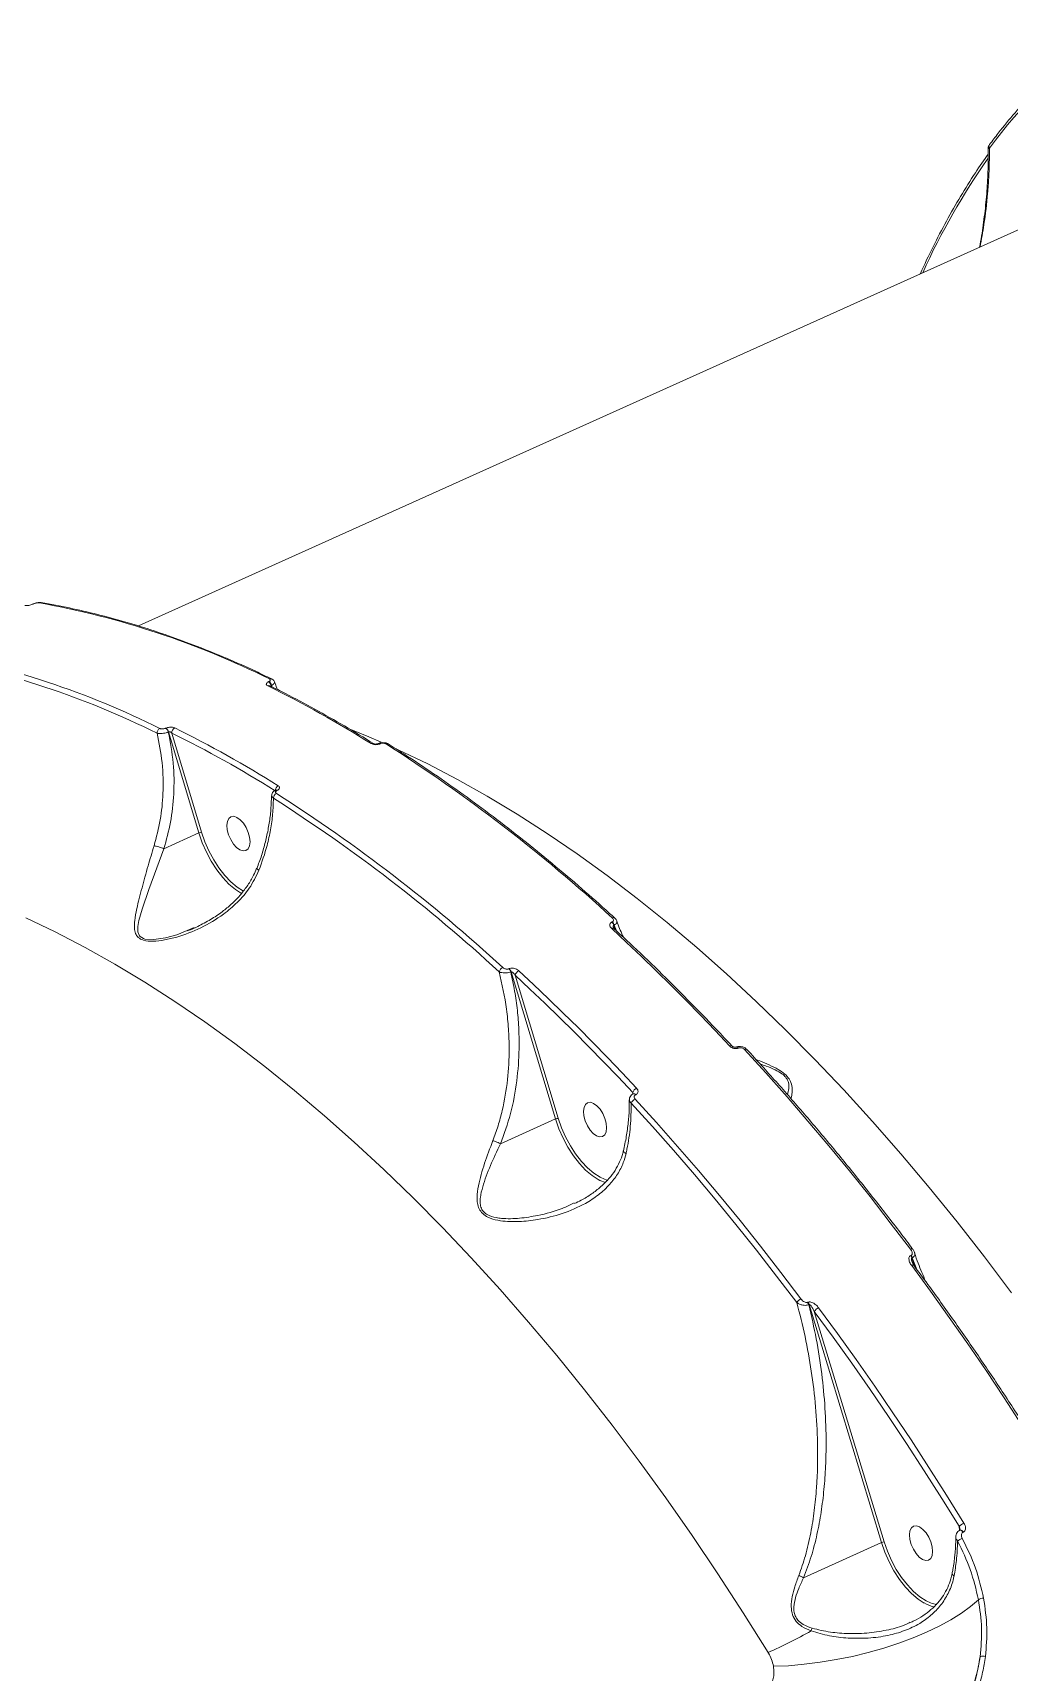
# Model space of a CAD drawing. Header units: millimetres. Extents: x -8422 to 28150, y -6982 to 5510.
# Drawn here: x 3340.5 to 3577.5, y 1770.2 to 2168.3 of the extents above; entities that cross this region are included whole.
import ezdxf

# ---------------------------------------------------------------- set-up
doc = ezdxf.new("R2010")
doc.units = ezdxf.units.MM
doc.layers.add('DIKOM_ОБЪЕКТ', color=7, linetype='Continuous')

msp = doc.modelspace()

# ---------------------------------------------------------------- linework, layer by layer
at = {"layer": 'DIKOM_ОБЪЕКТ', "color": 7, "linetype": 'Continuous', "lineweight": 15}
for p, q in [((3366.14, 2024.28), (3604.47, 2131.69)), ((3340.46, 2029.6), (3340.52, 2029.63)), ((3340.64, 2029.62), (3340.7, 2029.64)), ((3397.75, 2010.77), (3397.69, 2010.74)), ((3398.03, 2009.75), (3398.04, 2009.75)), ((3398.35, 2009.84), (3398.41, 2009.86)), ((3398.44, 2009.55), (3398.35, 2009.84)), ((3398.41, 2009.86), (3398.59, 2009.47)), ((3372.76, 1999.46), (3372.7, 1999.43)), ((3373.36, 1998.53), (3373.42, 1998.55)), ((3373.42, 1998.55), (3380.78, 1974)), ((3381.45, 1974.17), (3374.22, 1998.27)), ((3424.37, 1995.71), (3424.42, 1995.73)), ((3424.75, 1995.65), (3424.79, 1995.67)), ((3399.4, 1984.4), (3399.45, 1984.42)), ((3399.78, 1984.34), (3399.82, 1984.36)), ((3372.28, 1970.17), (3380.78, 1974)), ((3379.61, 1951.01), (3377.92, 1950.31)), ((3481.12, 1952.39), (3481.04, 1952.35)), ((3481.5, 1951.59), (3481.58, 1951.62)), ((3481.81, 1950.56), (3481.5, 1951.59)), ((3481.58, 1951.62), (3482.15, 1950.25)), ((3456.11, 1941.05), (3456.03, 1941.01)), ((3456.49, 1940.25), (3456.57, 1940.28)), ((3456.57, 1940.28), (3467.37, 1904.54)), ((3468.04, 1904.7), (3457.55, 1939.43)), ((3511.2, 1921.99), (3511.22, 1922)), ((3511.78, 1921.75), (3511.81, 1921.76)), ((3486.1, 1910.99), (3486.13, 1910.58)), ((3486.24, 1910.67), (3486.27, 1910.68)), ((3486.83, 1910.43), (3486.85, 1910.44)), ((3453.98, 1898.5), (3467.37, 1904.54)), ((3471.92, 1884.15), (3471.54, 1883.98)), ((3553.69, 1871.41), (3553.59, 1871.37)), ((3553.88, 1870.8), (3553.97, 1870.84)), ((3554.48, 1868.83), (3553.88, 1870.8)), ((3553.97, 1870.84), (3555.1, 1867.99)), ((3528.66, 1860.05), (3528.57, 1860)), ((3528.85, 1859.43), (3528.95, 1859.48)), ((3528.95, 1859.48), (3546.51, 1801.66)), ((3547.18, 1801.83), (3530.18, 1857.79)), ((3565.38, 1805.61), (3565.45, 1804.6)), ((3565.58, 1804.69), (3565.59, 1804.7)), ((3566.3, 1804.18), (3566.37, 1804.21)), ((3527.59, 1793.13), (3546.51, 1801.66))]:
    msp.add_line(p, q, dxfattribs=at)
at = {"layer": 'DIKOM_ОБЪЕКТ', "color": 7, "linetype": 'Continuous', "lineweight": 15, "flags": 128}
for points in [[(3425.04, 1996.07), (3422.02, 1997.35), (3417.63, 1999.12)], [(3578.09, 1862.29), (3571.51, 1871.04), (3564.84, 1879.59), (3558.08, 1887.93), (3551.24, 1896.05), (3544.33, 1903.94), (3537.35, 1911.6), (3530.31, 1919.02), (3523.21, 1926.19), (3516.07, 1933.11), (3508.89, 1939.77), (3501.68, 1946.16), (3494.44, 1952.27), (3487.18, 1958.11), (3479.9, 1963.67), (3472.62, 1968.94), (3465.34, 1973.91), (3458.06, 1978.59), (3450.8, 1982.96), (3443.56, 1987.03), (3436.34, 1990.78), (3429.16, 1994.23), (3428.8, 1994.39)], [(3387.67, 1974.74), (3387.57, 1975.87), (3387.69, 1976.83), (3388.03, 1977.55), (3388.56, 1977.96), (3389.24, 1978.05), (3390.01, 1977.79), (3390.81, 1977.22), (3391.58, 1976.37), (3392.25, 1975.32), (3392.76, 1974.15), (3393.09, 1972.95), (3393.19, 1971.83), (3393.07, 1970.87), (3392.73, 1970.15), (3392.2, 1969.73), (3391.52, 1969.65), (3390.75, 1969.9), (3389.95, 1970.48), (3389.18, 1971.32), (3388.51, 1972.38), (3388, 1973.55), (3387.67, 1974.74)], [(3380.78, 1974), (3381.6, 1971.64), (3382.61, 1969.33), (3383.79, 1967.12), (3385.12, 1965.07), (3386.57, 1963.21), (3388.09, 1961.6), (3389.66, 1960.27), (3391.1, 1959.33)], [(3391.6, 1959.86), (3391.59, 1959.87), (3390.06, 1960.86), (3388.54, 1962.14), (3387.06, 1963.7), (3385.66, 1965.5), (3384.37, 1967.5), (3383.22, 1969.64), (3382.24, 1971.88), (3381.45, 1974.17)], [(3377.92, 1950.31), (3375.45, 1949.3), (3372.67, 1948.54), (3369.82, 1948.11), (3367.69, 1948.25), (3367.31, 1948.37), (3366.52, 1948.86), (3366.36, 1949.05), (3365.97, 1950.02), (3365.96, 1951.32), (3366.21, 1952.72), (3367.01, 1955.52), (3368.66, 1960.25), (3370.57, 1965.52), (3372.28, 1970.17), (3372.28, 1970.17), (3372.28, 1970.17)], [(3338.74, 1953.43), (3345.92, 1949.99), (3353.14, 1946.23), (3360.38, 1942.16), (3367.64, 1937.79), (3374.92, 1933.11), (3382.2, 1928.13), (3389.48, 1922.86), (3396.76, 1917.31), (3404.02, 1911.46), (3411.26, 1905.34), (3418.47, 1898.95), (3425.65, 1892.29), (3432.79, 1885.37), (3439.89, 1878.2), (3446.92, 1870.78), (3453.9, 1863.12), (3460.82, 1855.22), (3467.65, 1847.1), (3474.41, 1838.76), (3481.09, 1830.22), (3487.67, 1821.46), (3494.15, 1812.52), (3500.53, 1803.39), (3506.79, 1794.08), (3512.95, 1784.6), (3518.98, 1774.96)], [(3481.02, 1950.77), (3484.63, 1947.42), (3488.24, 1944), (3491.83, 1940.52), (3495.42, 1936.99), (3498.99, 1933.39), (3502.55, 1929.74), (3506.1, 1926.03), (3509.64, 1922.27)], [(3457.55, 1939.43), (3461.16, 1936.08), (3464.75, 1932.67), (3468.34, 1929.2), (3471.92, 1925.67), (3475.48, 1922.09), (3479.04, 1918.44), (3482.58, 1914.74), (3486.1, 1910.99)], [(3487.05, 1912.01), (3483.52, 1915.78), (3479.97, 1919.49), (3476.41, 1923.14), (3472.83, 1926.74), (3469.25, 1930.27), (3465.65, 1933.75), (3462.05, 1937.17), (3458.43, 1940.52)], [(3513.83, 1921.41), (3513.83, 1921.42), (3513.76, 1921.47), (3513.66, 1921.49), (3513.55, 1921.49), (3513.41, 1921.46), (3513.27, 1921.41)], [(3513.27, 1921.41), (3518.44, 1915.74), (3523.57, 1909.95), (3528.66, 1904.05), (3533.72, 1898.03), (3538.74, 1891.91), (3543.72, 1885.68), (3548.65, 1879.35), (3553.54, 1872.91)], [(3474.26, 1905.28), (3474.16, 1906.4), (3474.28, 1907.36), (3474.62, 1908.08), (3475.15, 1908.5), (3475.83, 1908.59), (3476.6, 1908.33), (3477.4, 1907.76), (3478.17, 1906.91), (3478.84, 1905.86), (3479.35, 1904.68), (3479.68, 1903.49), (3479.78, 1902.36), (3479.66, 1901.4), (3479.32, 1900.69), (3478.79, 1900.27), (3478.11, 1900.18), (3477.34, 1900.44), (3476.54, 1901.01), (3475.77, 1901.86), (3475.1, 1902.91), (3474.59, 1904.08), (3474.26, 1905.28)], [(3485.75, 1908.38), (3490.9, 1902.72), (3496.02, 1896.94), (3501.11, 1891.05), (3506.15, 1885.05), (3511.16, 1878.94), (3516.13, 1872.72), (3521.05, 1866.4), (3525.93, 1859.98)], [(3526.96, 1860.85), (3522.07, 1867.28), (3517.13, 1873.62), (3512.16, 1879.85), (3507.14, 1885.97), (3502.08, 1891.99), (3496.98, 1897.89), (3491.85, 1903.68), (3486.69, 1909.35)], [(3467.37, 1904.54), (3468.19, 1902.18), (3469.2, 1899.87), (3470.38, 1897.66), (3471.71, 1895.6), (3473.16, 1893.75), (3474.68, 1892.14), (3476.25, 1890.81), (3477.69, 1889.87)], [(3479.23, 1889.91), (3478.18, 1890.41), (3476.65, 1891.39), (3475.13, 1892.68), (3473.65, 1894.24), (3472.25, 1896.04), (3470.96, 1898.03), (3469.81, 1900.18), (3468.83, 1902.42), (3468.04, 1904.7)], [(3480.1, 1889.62), (3479.68, 1889.75), (3479.23, 1889.91)], [(3554.07, 1872.95), (3554.06, 1872.97), (3554, 1873), (3553.92, 1873.01), (3553.81, 1873), (3553.68, 1872.97), (3553.54, 1872.91)], [(3554.35, 1869), (3554.35, 1869), (3554.3, 1869.04), (3554.21, 1869.06), (3554.1, 1869.05), (3553.97, 1869.01), (3553.83, 1868.95)], [(3553.83, 1868.95), (3558.41, 1862.7), (3562.95, 1856.36), (3567.44, 1849.94), (3571.88, 1843.43), (3576.27, 1836.85), (3580.61, 1830.19), (3584.89, 1823.46), (3589.12, 1816.66)], [(3530.18, 1857.79), (3534.75, 1851.55), (3539.28, 1845.22), (3543.76, 1838.81), (3548.19, 1832.32), (3552.57, 1825.76), (3556.89, 1819.11), (3561.17, 1812.4), (3565.38, 1805.61)], [(3566.52, 1806.39), (3562.3, 1813.19), (3558.01, 1819.92), (3553.68, 1826.58), (3549.29, 1833.16), (3544.85, 1839.67), (3540.36, 1846.09), (3535.82, 1852.43), (3531.24, 1858.69)], [(3553.4, 1802.41), (3553.3, 1803.53), (3553.42, 1804.49), (3553.76, 1805.21), (3554.29, 1805.63), (3554.97, 1805.71), (3555.74, 1805.46), (3556.54, 1804.88), (3557.31, 1804.03), (3557.98, 1802.98), (3558.5, 1801.81), (3558.82, 1800.61), (3558.92, 1799.49), (3558.8, 1798.53), (3558.46, 1797.81), (3557.93, 1797.39), (3557.25, 1797.31), (3556.48, 1797.56), (3555.68, 1798.14), (3554.91, 1798.99), (3554.25, 1800.04), (3553.73, 1801.21), (3553.4, 1802.41)], [(3565.53, 1804.67), (3565.62, 1804.69), (3565.79, 1804.66), (3565.96, 1804.56), (3566.14, 1804.39), (3566.3, 1804.18)], [(3565.59, 1804.7), (3565.69, 1804.72), (3565.86, 1804.69), (3566.03, 1804.59), (3566.21, 1804.42), (3566.37, 1804.21)], [(3546.51, 1801.66), (3547.33, 1799.3), (3548.34, 1796.99), (3549.53, 1794.78), (3550.86, 1792.73), (3552.3, 1790.87), (3553.82, 1789.26), (3555.39, 1787.94), (3556.83, 1786.99)], [(3558.38, 1787.04), (3557.32, 1787.53), (3555.79, 1788.52), (3554.27, 1789.81), (3552.79, 1791.37), (3551.39, 1793.17), (3550.1, 1795.16), (3548.95, 1797.3), (3547.97, 1799.54), (3547.18, 1801.83)], [(3520.27, 1771.61), (3523.96, 1771.77), (3527.76, 1772.1), (3531.63, 1772.59), (3535.53, 1773.23), (3539.43, 1774.02), (3543.28, 1774.95), (3547.04, 1776.02), (3550.69, 1777.2), (3554.18, 1778.5), (3557.47, 1779.89), (3560.54, 1781.36), (3563.36, 1782.9), (3565.9, 1784.5), (3568.13, 1786.13), (3570.03, 1787.79)], [(3559.9, 1786.61), (3558.82, 1786.88), (3558.38, 1787.04)]]:
    msp.add_lwpolyline(points, dxfattribs=at)
at = {"layer": 'DIKOM_ОБЪЕКТ', "color": 7, "linetype": 'Continuous', "lineweight": 15}
for centre, radius, start, end in [((3677.43, 2063.05), 130.13, 126.8003, 143.574), ((3573.41, 2140.76), 0.815, 145.8926, 212.0505), ((3715.18, 2037.97), 174.29, 145.0164, 155.5606), ((3340.58, 2029.33), 0.294, 79.0188, 114.8661), ((3340.64, 2029.36), 0.289, 78.719, 113.4502), ((3342.35, 2029.27), 0.689, 80.8588, 114.908), ((3305.57, 1825.96), 207.17, 63.5374, 79.8545), ((3278.42, 1813.11), 206.8, 63.5253, 79.8375), ((3278.91, 1813.88), 207.25, 63.5251, 79.8379), ((3396.88, 2009.46), 1.51, 14.2305, 57.707), ((3396.94, 2009.49), 1.51, 14.2351, 57.706), ((3398.17, 2010.86), 0.628, 65.8912, 116.7323), ((3397.77, 2009.18), 0.624, 65.5676, 116.8842), ((3267.61, 1747.38), 292.75, 58.0246, 63.6628), ((3371.88, 1998.27), 1.27, 117.2914, 182.1932), ((3371.89, 1998.15), 1.52, 14.2359, 57.6882), ((3371.95, 1998.18), 1.51, 14.2309, 57.703), ((3375.49, 1998.39), 1.27, 117.1802, 185.0294), ((3244.93, 1737.1), 292.84, 58.0134, 63.6507), ((3244.54, 1736.45), 292.18, 58.0139, 63.6504), ((3422.92, 1995.19), 0.59, 61.0543, 118.4148), ((3424.51, 1995.35), 0.388, 51.4131, 110.2456), ((3424.55, 1995.37), 0.388, 51.4432, 110.0456), ((3426.48, 1995.11), 0.592, 61.0699, 118.2797), ((3213.03, 1661.55), 396.3, 47.4268, 57.4579), ((3400.23, 1982.38), 1.36, 116.6194, 176.8411), ((3400.65, 1984.28), 1.34, 116.4939, 180.1588), ((3399.54, 1984.04), 0.389, 51.4895, 109.8697), ((3399.58, 1984.06), 0.387, 51.3507, 110.7494), ((3186.31, 1649.43), 396.44, 47.4186, 57.4474), ((3186.03, 1649.03), 395.57, 47.4186, 57.4474), ((3381.54, 1972.36), 1.81, 92.8418, 114.8511), ((3479.82, 1951.1), 1.75, 16.1758, 45.7714), ((3479.9, 1951.14), 1.75, 16.1758, 45.7714), ((3481.42, 1952.93), 0.54, 56.8356, 121.3573), ((3481.3, 1950.32), 0.534, 56.5087, 121.8125), ((3455.24, 1939.89), 1.61, 115.3302, 165.2377), ((3454.82, 1939.76), 1.75, 16.16, 45.7813), ((3454.89, 1939.8), 1.75, 16.1787, 45.7626), ((3459.1, 1939.08), 1.59, 114.9495, 167.4458), ((3509.93, 1921.84), 0.514, 57.2637, 123.6402), ((3511.32, 1921.46), 0.54, 32.3068, 103.9619), ((3511.35, 1921.47), 0.544, 32.4854, 102.968), ((3487.79, 1910.38), 1.79, 114.3294, 160.2374), ((3487.46, 1907.66), 1.86, 114.6902, 157.4285), ((3486.37, 1910.14), 0.543, 32.4373, 102.9727), ((3486.4, 1910.15), 0.539, 32.2634, 104.236), ((3468.14, 1902.87), 1.83, 93.1759, 114.8485), ((3482.43, 1898.21), 9.59, 240.4316, 252.2215), ((3552.08, 1870.25), 1.88, 16.8884, 36.3856), ((3552.18, 1870.29), 1.88, 16.8885, 36.4046), ((3527.95, 1858.62), 2.44, 114.1525, 146.1675), ((3527.05, 1858.89), 1.88, 16.8999, 36.3692), ((3527.15, 1858.93), 1.88, 16.8695, 36.3829), ((3532.2, 1856.49), 2.4, 113.7351, 147.3034), ((3568.02, 1802.96), 3.74, 113.6766, 134.9318), ((3547.29, 1799.98), 1.86, 93.4214, 114.8384), ((3567.29, 1799.45), 3.44, 109.7081, 132.0566), ((3571.26, 1785.95), 2.21, 89.2147, 123.8279), ((3561.39, 1794.99), 9.2, 240.3068, 256.2573), ((3455.82, 1914.06), 152.77, 294.4206, 298.8075), ((3749.79, 1702.53), 233.65, 160.4121, 160.5845), ((3571.18, 1772.49), 1.63, 69.9247, 116.3165)]:
    msp.add_arc(centre, radius, start, end, dxfattribs=at)
for points, knots in [([(3572.74, 2141.21), (3573.43, 2142.13), (3575.45, 2144.79), (3578.91, 2148.98), (3583.17, 2153.71), (3587.59, 2158.17), (3592.16, 2162.35), (3596.21, 2165.72), (3598.76, 2167.64), (3599.7, 2168.34)], [0, 0, 0, 0, 0.08646, 0.250405, 0.414316, 0.578179, 0.741994, 0.905759, 1, 1, 1, 1]), ([(3555.91, 2109.81), (3555.92, 2109.83), (3556.91, 2112.08), (3559, 2116.39), (3562.24, 2122.65), (3565.68, 2128.64), (3569.06, 2134.08), (3571.37, 2137.4), (3572.42, 2138.9)], [0, 0, 0, 0, 0.002299, 0.209109, 0.415903, 0.622663, 0.829386, 1, 1, 1, 1]), ([(3570.33, 2116.31), (3570.37, 2116.52), (3570.77, 2118.54), (3571.33, 2122.4), (3571.97, 2127.85), (3572.33, 2133.26), (3572.47, 2137.39), (3572.4, 2139.68), (3572.38, 2140.25)], [0, 0, 0, 0, 0.026316, 0.246235, 0.475614, 0.702037, 0.925341, 1, 1, 1, 1]), ([(3570.44, 2116.36), (3570.78, 2118.16), (3571.59, 2122.53), (3572.19, 2128.11), (3572.66, 2134.31), (3572.7, 2137.93), (3572.72, 2140.32)], [0, 0, 0, 0, 0.221331, 0.534864, 0.693137, 1, 1, 1, 1]), ([(3572.38, 2140.25), (3572.38, 2140.25), (3572.35, 2140.22), (3572.48, 2140.25), (3572.67, 2140.31), (3572.72, 2140.32)], [0, 0, 0, 0, 0.099488, 0.731662, 1, 1, 1, 1]), ([(3572.38, 2140.25), (3572.38, 2140.28), (3572.36, 2140.42), (3572.43, 2140.66), (3572.55, 2140.94), (3572.68, 2141.11), (3572.75, 2141.21)], [0, 0, 0, 0, 0.08165, 0.328897, 0.632327, 1, 1, 1, 1]), ([(3338.55, 2029.24), (3338.64, 2029.23), (3338.84, 2029.21), (3339.26, 2029.24), (3339.74, 2029.32), (3340.23, 2029.45), (3340.5, 2029.56), (3340.64, 2029.62)], [0, 0, 0, 0, 0.17419, 0.389589, 0.595814, 0.797903, 1, 1, 1, 1]), ([(3340.53, 2029.62), (3340.56, 2029.64), (3340.75, 2029.73), (3341.02, 2029.82), (3341.25, 2029.86), (3341.29, 2029.87)], [0, 0, 0, 0, 0.139769, 0.85177, 1, 1, 1, 1]), ([(3340.7, 2029.64), (3340.79, 2029.68), (3340.97, 2029.76), (3341.29, 2029.84), (3341.6, 2029.89), (3341.87, 2029.91), (3342, 2029.9), (3342.06, 2029.89)], [0, 0, 0, 0, 0.203985, 0.408016, 0.613499, 0.826479, 1, 1, 1, 1]), ([(3341.29, 2029.87), (3341.45, 2029.9), (3341.82, 2029.98), (3342.2, 2030.01), (3342.42, 2029.94), (3342.46, 2029.93)], [0, 0, 0, 0, 0.38108, 0.899523, 1, 1, 1, 1]), ([(3342.46, 2029.95), (3343.64, 2029.74), (3347.05, 2029.15), (3352.75, 2027.94), (3359.59, 2026.23), (3366.48, 2024.22), (3373.43, 2021.93), (3380.43, 2019.34), (3387.48, 2016.47), (3393.48, 2013.8), (3397.14, 2012.05), (3398.42, 2011.44)], [0, 0, 0, 0, 0.065291, 0.189177, 0.31308, 0.437007, 0.560953, 0.684914, 0.808889, 0.932873, 1, 1, 1, 1]), ([(3397.69, 2010.74), (3397.63, 2010.71), (3397.43, 2010.62), (3397.21, 2010.42), (3397.11, 2010.17), (3397.19, 2009.93), (3397.39, 2009.8), (3397.49, 2009.74)], [0, 0, 0, 0, 0.108286, 0.320423, 0.543052, 0.771561, 1, 1, 1, 1]), ([(3397.88, 2011.42), (3397.95, 2011.38), (3398.08, 2011.3), (3398.13, 2011.15), (3398.07, 2010.98), (3397.92, 2010.86), (3397.8, 2010.79), (3397.75, 2010.77)], [0, 0, 0, 0, 0.228801, 0.457841, 0.678491, 0.888353, 1, 1, 1, 1]), ([(3398.42, 2011.42), (3398.47, 2011.4), (3398.67, 2011.32), (3398.95, 2011.08), (3399.07, 2010.81), (3399.12, 2010.69)], [0, 0, 0, 0, 0.169736, 0.632401, 1, 1, 1, 1]), ([(3398.03, 2009.75), (3399.28, 2009.13), (3402.91, 2007.32), (3408.94, 2004.1), (3416.08, 2000.07), (3420.84, 1997.15), (3423.21, 1995.71)], [0, 0, 0, 0, 0.149903, 0.434686, 0.719474, 1, 1, 1, 1]), ([(3398.22, 2009.47), (3398.21, 2009.5), (3398.18, 2009.57), (3398.2, 2009.68), (3398.24, 2009.76), (3398.3, 2009.81), (3398.33, 2009.82), (3398.35, 2009.84)], [0, 0, 0, 0, 0.168564, 0.530061, 0.770439, 0.845851, 1, 1, 1, 1]), ([(3398.41, 2009.86), (3398.5, 2009.91), (3398.75, 2010.04), (3399.04, 2010.28), (3399.19, 2010.53), (3399.13, 2010.64), (3399.11, 2010.68)], [0, 0, 0, 0, 0.169303, 0.487607, 0.819831, 1, 1, 1, 1]), ([(3399.16, 2010.7), (3399.33, 2010.19), (3399.55, 2009.55), (3399.83, 2008.95), (3399.89, 2008.82)], [0, 0, 0, 0, 0.788449, 1, 1, 1, 1]), ([(3372.7, 1999.43), (3372.61, 1999.4), (3372.43, 1999.33), (3372.1, 1999.28), (3371.78, 1999.27), (3371.5, 1999.32), (3371.36, 1999.37), (3371.3, 1999.4)], [0, 0, 0, 0, 0.20399, 0.408019, 0.613539, 0.826605, 1, 1, 1, 1]), ([(3374.91, 1999.51), (3374.81, 1999.55), (3374.6, 1999.64), (3374.17, 1999.7), (3373.67, 1999.7), (3373.17, 1999.62), (3372.9, 1999.51), (3372.76, 1999.46)], [0, 0, 0, 0, 0.174189, 0.389603, 0.595816, 0.797846, 1, 1, 1, 1]), ([(3370.62, 1998.22), (3371.09, 1995.86), (3372.06, 1991.05), (3372.2, 1983.93), (3371.55, 1977.11), (3370.45, 1972.97), (3369.89, 1970.88)], [0, 0, 0, 0, 0.262566, 0.532665, 0.76365, 1, 1, 1, 1]), ([(3370.62, 1998.22), (3370.73, 1998.2), (3371, 1998.15), (3371.54, 1998.14), (3372.17, 1998.2), (3372.81, 1998.33), (3373.18, 1998.46), (3373.36, 1998.53)], [0, 0, 0, 0, 0.170039, 0.380786, 0.586675, 0.793097, 1, 1, 1, 1]), ([(3372.28, 1970.17), (3372.87, 1972.31), (3374.07, 1976.63), (3374.81, 1983.65), (3374.76, 1991.06), (3373.83, 1996.02), (3373.36, 1998.53)], [0, 0, 0, 0, 0.232888, 0.471298, 0.731972, 1, 1, 1, 1]), ([(3373.42, 1998.55), (3373.46, 1998.57), (3373.51, 1998.58), (3373.61, 1998.59), (3373.75, 1998.57), (3373.93, 1998.5), (3374.1, 1998.4), (3374.19, 1998.31), (3374.22, 1998.27)], [0, 0, 0, 0, 0.144428, 0.175418, 0.362551, 0.571025, 0.804665, 1, 1, 1, 1]), ([(3422.64, 1995.71), (3422.76, 1995.65), (3423, 1995.53), (3423.48, 1995.44), (3423.99, 1995.45), (3424.43, 1995.52), (3424.66, 1995.61), (3424.75, 1995.65)], [0, 0, 0, 0, 0.215035, 0.429947, 0.644706, 0.859247, 1, 1, 1, 1]), ([(3423.21, 1995.71), (3423.21, 1995.71), (3423.21, 1995.71), (3423.25, 1995.68), (3423.36, 1995.64), (3423.54, 1995.61), (3423.76, 1995.59), (3424.01, 1995.61), (3424.22, 1995.65), (3424.34, 1995.7), (3424.37, 1995.71), (3424.37, 1995.71)], [0, 0, 0, 0, 0.00988, 0.12423, 0.23848, 0.38146, 0.533729, 0.699656, 0.850524, 0.991357, 1, 1, 1, 1]), ([(3424.42, 1995.73), (3424.42, 1995.73), (3424.6, 1995.85), (3425.11, 1995.95), (3425.87, 1995.97), (3426.45, 1995.83), (3426.71, 1995.65), (3426.76, 1995.61)], [0, 0, 0, 0, 0.00091, 0.287732, 0.595352, 0.916832, 1, 1, 1, 1]), ([(3424.79, 1995.67), (3424.85, 1995.69), (3425.01, 1995.76), (3425.3, 1995.81), (3425.64, 1995.81), (3425.97, 1995.75), (3426.13, 1995.67), (3426.2, 1995.63)], [0, 0, 0, 0, 0.142305, 0.357148, 0.571561, 0.785746, 1, 1, 1, 1]), ([(3426.77, 1995.63), (3428.04, 1994.82), (3431.7, 1992.49), (3437.77, 1988.43), (3444.98, 1983.36), (3452.19, 1978.03), (3459.39, 1972.44), (3466.57, 1966.6), (3473.61, 1960.62), (3478.65, 1956.16), (3481.31, 1953.75), (3481.71, 1953.38)], [0, 0, 0, 0, 0.068852, 0.199674, 0.330499, 0.46132, 0.59214, 0.722957, 0.853771, 0.977696, 1, 1, 1, 1]), ([(3394.84, 1965.4), (3395.04, 1965.91), (3395.68, 1967.5), (3396.51, 1970.21), (3397.35, 1973.5), (3397.95, 1976.8), (3398.32, 1980), (3398.37, 1982.06), (3398.39, 1983.05)], [0, 0, 0, 0, 0.086771, 0.269271, 0.453258, 0.638395, 0.824226, 1, 1, 1, 1]), ([(3398.44, 1983.06), (3398.46, 1982.95), (3398.5, 1982.73), (3398.75, 1982.55), (3398.88, 1982.46)], [0, 0, 0, 0, 0.490687, 1, 1, 1, 1]), ([(3398.46, 1983.07), (3398.46, 1983.17), (3398.45, 1983.43), (3398.64, 1983.81), (3398.96, 1984.17), (3399.25, 1984.32), (3399.41, 1984.4)], [0, 0, 0, 0, 0.167217, 0.435787, 0.70559, 1, 1, 1, 1]), ([(3399.62, 1983.59), (3399.56, 1983.64), (3399.44, 1983.74), (3399.39, 1983.92), (3399.44, 1984.1), (3399.59, 1984.24), (3399.72, 1984.31), (3399.78, 1984.34)], [0, 0, 0, 0, 0.214287, 0.428419, 0.642859, 0.857731, 1, 1, 1, 1]), ([(3399.44, 1984.42), (3399.47, 1984.43), (3399.52, 1984.46), (3399.54, 1984.48), (3399.54, 1984.47), (3399.54, 1984.47)], [0, 0, 0, 0, 0.413024, 0.980232, 1, 1, 1, 1]), ([(3399.82, 1984.36), (3399.9, 1984.4), (3400.11, 1984.51), (3400.33, 1984.73), (3400.41, 1984.99), (3400.33, 1985.26), (3400.15, 1985.4), (3400.06, 1985.48)], [0, 0, 0, 0, 0.140782, 0.355317, 0.570046, 0.784949, 1, 1, 1, 1]), ([(3395.37, 1964.94), (3396.09, 1966.96), (3397.25, 1970.23), (3398.22, 1974.81), (3398.77, 1978.66), (3398.84, 1981.18), (3398.88, 1982.46)], [0, 0, 0, 0, 0.342217, 0.557267, 0.774604, 1, 1, 1, 1]), ([(3369.89, 1970.88), (3369.4, 1969.25), (3368.34, 1965.69), (3366.92, 1960.55), (3365.79, 1956.17), (3365.22, 1953.14), (3365.09, 1951.25), (3365.22, 1949.93), (3365.75, 1948.8), (3366.6, 1948.2), (3367.86, 1947.78), (3369.73, 1947.63), (3372.49, 1947.98), (3376.44, 1948.94), (3381.35, 1950.85), (3386.29, 1953.77), (3390.2, 1957.09), (3393.27, 1960.59), (3394.65, 1963.46), (3395.37, 1964.94)], [0, 0, 0, 0, 0.079019, 0.17218, 0.268058, 0.328729, 0.361059, 0.393899, 0.422332, 0.451319, 0.459944, 0.498992, 0.544606, 0.591435, 0.68762, 0.78658, 0.854676, 0.924444, 1, 1, 1, 1]), ([(3369.89, 1970.88), (3369.95, 1970.87), (3370.11, 1970.84), (3370.5, 1970.77), (3371.06, 1970.62), (3371.72, 1970.4), (3372.09, 1970.25), (3372.28, 1970.17)], [0, 0, 0, 0, 0.087322, 0.253613, 0.502428, 0.75123, 1, 1, 1, 1]), ([(3372.28, 1970.17), (3372.28, 1970.17), (3372.28, 1970.17), (3372.28, 1970.17), (3372.28, 1970.17), (3372.28, 1970.17)], [0, 0, 0, 0, 0.380657, 0.89322, 1, 1, 1, 1]), ([(3377.98, 1950.2), (3378, 1950.21), (3379, 1950.57), (3381.04, 1951.54), (3383.98, 1953.14), (3386.65, 1954.99), (3388.98, 1956.95), (3390.97, 1959.02), (3392.68, 1961.3), (3393.97, 1963.43), (3394.55, 1964.86), (3394.78, 1965.43)], [0, 0, 0, 0, 0.002607, 0.136364, 0.288644, 0.432986, 0.553083, 0.680677, 0.802986, 0.920875, 1, 1, 1, 1]), ([(3394.9, 1965.38), (3394.89, 1965.36), (3394.88, 1965.3), (3395.05, 1965.15), (3395.25, 1965.02), (3395.35, 1964.96), (3395.37, 1964.94)], [0, 0, 0, 0, 0.281398, 0.703776, 0.924363, 1, 1, 1, 1]), ([(3481.04, 1952.35), (3480.99, 1952.32), (3480.81, 1952.23), (3480.6, 1952), (3480.52, 1951.64), (3480.62, 1951.21), (3480.88, 1950.93), (3481.02, 1950.77)], [0, 0, 0, 0, 0.079635, 0.27573, 0.470779, 0.710542, 1, 1, 1, 1]), ([(3481.14, 1953.39), (3481.23, 1953.29), (3481.39, 1953.11), (3481.46, 1952.83), (3481.4, 1952.61), (3481.27, 1952.46), (3481.16, 1952.41), (3481.12, 1952.39)], [0, 0, 0, 0, 0.30255, 0.534689, 0.725502, 0.917106, 1, 1, 1, 1]), ([(3481.46, 1950.94), (3481.43, 1951.01), (3481.39, 1951.16), (3481.37, 1951.35), (3481.4, 1951.48), (3481.44, 1951.55), (3481.48, 1951.58), (3481.5, 1951.59)], [0, 0, 0, 0, 0.299515, 0.638374, 0.77849, 0.906862, 1, 1, 1, 1]), ([(3481.58, 1951.62), (3481.65, 1951.66), (3481.88, 1951.78), (3482.15, 1952.03), (3482.31, 1952.34), (3482.25, 1952.52), (3482.22, 1952.61)], [0, 0, 0, 0, 0.133929, 0.44093, 0.735175, 1, 1, 1, 1]), ([(3481.7, 1953.37), (3481.76, 1953.32), (3481.99, 1953.12), (3482.19, 1952.86), (3482.24, 1952.62), (3482.24, 1952.61)], [0, 0, 0, 0, 0.246729, 0.965788, 1, 1, 1, 1]), ([(3482.25, 1952.62), (3482.31, 1952.45), (3482.76, 1951.1), (3483.33, 1949.81), (3483.83, 1948.69)], [0, 0, 0, 0, 0.127589, 1, 1, 1, 1]), ([(3481.45, 1950.94), (3481.45, 1950.95), (3481.44, 1950.97), (3481.46, 1950.89), (3481.55, 1950.81), (3481.6, 1950.76)], [0, 0, 0, 0, 0.046618, 0.537865, 1, 1, 1, 1]), ([(3481.59, 1950.76), (3482.84, 1949.61), (3486.46, 1946.27), (3492.41, 1940.55), (3499.45, 1933.55), (3505.38, 1927.43), (3508.95, 1923.62), (3510.2, 1922.27)], [0, 0, 0, 0, 0.129333, 0.375076, 0.620818, 0.866554, 1, 1, 1, 1]), ([(3453.69, 1940.3), (3454.36, 1937.28), (3455.39, 1932.72), (3455.98, 1926.44), (3456.18, 1920.72), (3455.84, 1914.05), (3454.78, 1907.78), (3453.47, 1902.86), (3452.59, 1900.47), (3452.15, 1899.28)], [0, 0, 0, 0, 0.222715, 0.336734, 0.450748, 0.631003, 0.813276, 0.906646, 1, 1, 1, 1]), ([(3453.69, 1940.3), (3453.71, 1940.28), (3453.9, 1940.19), (3454.29, 1940.07), (3454.88, 1940), (3455.46, 1940.01), (3456.02, 1940.08), (3456.33, 1940.19), (3456.49, 1940.25)], [0, 0, 0, 0, 0.039141, 0.268323, 0.4664, 0.643624, 0.819912, 1, 1, 1, 1]), ([(3453.97, 1898.5), (3454.86, 1900.93), (3456.67, 1905.86), (3458.08, 1913.69), (3458.58, 1920.56), (3458.5, 1926.28), (3458.14, 1930.96), (3457.5, 1935.64), (3456.83, 1938.71), (3456.49, 1940.25)], [0, 0, 0, 0, 0.185207, 0.375222, 0.558026, 0.667271, 0.776521, 0.88826, 1, 1, 1, 1]), ([(3456.03, 1941.01), (3455.95, 1940.98), (3455.79, 1940.93), (3455.5, 1940.92), (3455.2, 1940.98), (3454.88, 1941.1), (3454.67, 1941.24), (3454.57, 1941.33), (3454.56, 1941.34)], [0, 0, 0, 0, 0.167322, 0.334455, 0.509124, 0.713042, 0.957712, 1, 1, 1, 1]), ([(3458.43, 1940.52), (3458.41, 1940.54), (3458.25, 1940.68), (3457.92, 1940.9), (3457.41, 1941.1), (3456.93, 1941.18), (3456.48, 1941.17), (3456.24, 1941.09), (3456.11, 1941.05)], [0, 0, 0, 0, 0.03926, 0.287251, 0.495208, 0.671012, 0.835281, 1, 1, 1, 1]), ([(3456.57, 1940.28), (3456.59, 1940.29), (3456.64, 1940.3), (3456.74, 1940.29), (3456.89, 1940.21), (3457.09, 1940.05), (3457.31, 1939.81), (3457.46, 1939.58), (3457.54, 1939.45), (3457.55, 1939.43)], [0, 0, 0, 0, 0.055286, 0.109822, 0.243653, 0.41757, 0.651814, 0.951886, 1, 1, 1, 1]), ([(3509.64, 1922.27), (3509.74, 1922.17), (3509.96, 1921.97), (3510.4, 1921.75), (3510.89, 1921.63), (3511.38, 1921.62), (3511.65, 1921.71), (3511.78, 1921.75)], [0, 0, 0, 0, 0.18904, 0.404538, 0.60687, 0.803388, 1, 1, 1, 1]), ([(3510.21, 1922.27), (3510.23, 1922.26), (3510.27, 1922.2), (3510.42, 1922.1), (3510.63, 1922), (3510.84, 1921.96), (3511.01, 1921.95), (3511.12, 1921.96), (3511.19, 1921.98), (3511.19, 1921.99), (3511.2, 1921.99)], [0, 0, 0, 0, 0.091362, 0.282808, 0.472553, 0.621712, 0.749815, 0.863291, 0.969572, 1, 1, 1, 1]), ([(3511.23, 1921.99), (3511.27, 1922.01), (3511.48, 1922.14), (3511.98, 1922.2), (3512.69, 1922.13), (3513.36, 1921.86), (3513.67, 1921.54), (3513.81, 1921.39)], [0, 0, 0, 0, 0.046721, 0.26979, 0.516516, 0.78688, 1, 1, 1, 1]), ([(3511.81, 1921.76), (3511.9, 1921.8), (3512.08, 1921.86), (3512.41, 1921.85), (3512.75, 1921.77), (3513.05, 1921.61), (3513.2, 1921.47), (3513.27, 1921.41)], [0, 0, 0, 0, 0.19515, 0.390088, 0.593228, 0.811075, 1, 1, 1, 1]), ([(3513.83, 1921.41), (3515.05, 1920.09), (3518.56, 1916.26), (3524.34, 1909.75), (3531.14, 1901.84), (3537.88, 1893.72), (3544.53, 1885.41), (3549.92, 1878.46), (3553.08, 1874.27), (3554.07, 1872.95)], [0, 0, 0, 0, 0.087984, 0.255157, 0.422327, 0.589496, 0.75666, 0.923821, 1, 1, 1, 1]), ([(3524.53, 1909.49), (3524.6, 1909.73), (3524.79, 1910.41), (3524.88, 1911.7), (3524.67, 1913.19), (3523.95, 1914.58), (3522.68, 1915.83), (3520.84, 1916.95), (3518.69, 1917.94), (3517.02, 1918.61), (3516.15, 1918.96), (3516.03, 1919.01)], [0, 0, 0, 0, 0.087349, 0.247905, 0.38943, 0.490206, 0.592443, 0.706468, 0.840412, 0.977983, 1, 1, 1, 1]), ([(3517.09, 1917.85), (3517.56, 1917.7), (3518.76, 1917.3), (3520.57, 1916.58), (3522.26, 1915.66), (3523.08, 1914.91), (3523.63, 1914.18), (3524.05, 1913.21), (3524.07, 1911.81), (3523.81, 1910.94), (3523.66, 1910.47)], [0, 0, 0, 0, 0.105441, 0.269815, 0.401907, 0.498636, 0.517726, 0.633529, 0.802236, 1, 1, 1, 1]), ([(3486.85, 1910.44), (3486.91, 1910.47), (3487.09, 1910.57), (3487.33, 1910.81), (3487.43, 1911.19), (3487.36, 1911.62), (3487.16, 1911.88), (3487.05, 1912.01)], [0, 0, 0, 0, 0.09315, 0.303899, 0.530207, 0.765167, 1, 1, 1, 1]), ([(3483.85, 1896.77), (3484.1, 1897.94), (3484.61, 1900.27), (3485.05, 1903.75), (3485.29, 1906.74), (3485.26, 1908.52), (3485.25, 1909.19)], [0, 0, 0, 0, 0.275149, 0.552799, 0.831698, 1, 1, 1, 1]), ([(3484.48, 1896.15), (3484.56, 1896.5), (3485.03, 1898.72), (3485.66, 1902.86), (3485.72, 1906.51), (3485.75, 1908.38)], [0, 0, 0, 0, 0.084989, 0.533467, 1, 1, 1, 1]), ([(3485.3, 1909.2), (3485.3, 1909.25), (3485.26, 1909.5), (3485.43, 1909.94), (3485.76, 1910.41), (3486.1, 1910.58), (3486.25, 1910.65)], [0, 0, 0, 0, 0.085361, 0.402795, 0.737028, 1, 1, 1, 1]), ([(3485.29, 1909.19), (3485.31, 1909.05), (3485.34, 1908.77), (3485.61, 1908.51), (3485.75, 1908.38)], [0, 0, 0, 0, 0.469656, 1, 1, 1, 1]), ([(3486.1, 1910.99), (3486.14, 1910.9), (3486.19, 1910.81), (3486.2, 1910.71), (3486.21, 1910.69)], [0, 0, 0, 0, 0.853478, 1, 1, 1, 1]), ([(3486.27, 1910.68), (3486.28, 1910.68), (3486.29, 1910.69), (3486.29, 1910.69), (3486.29, 1910.69)], [0, 0, 0, 0, 0.726551, 1, 1, 1, 1]), ([(3486.69, 1909.35), (3486.62, 1909.44), (3486.48, 1909.62), (3486.43, 1909.91), (3486.5, 1910.18), (3486.66, 1910.35), (3486.79, 1910.41), (3486.83, 1910.43)], [0, 0, 0, 0, 0.23367, 0.467327, 0.69554, 0.908735, 1, 1, 1, 1]), ([(3452.15, 1899.28), (3451.45, 1897.43), (3450.04, 1893.7), (3448.73, 1889.15), (3448.27, 1885.96), (3448.36, 1884.09), (3448.74, 1882.72), (3449.6, 1881.52), (3451.16, 1880.49), (3452.74, 1880.04), (3455.27, 1879.62), (3458.55, 1879.55), (3463.59, 1880.1), (3469.08, 1881.45), (3474.02, 1883.56), (3477.86, 1886.06), (3480.49, 1888.47), (3482.5, 1891.13), (3483.8, 1893.65), (3484.28, 1895.41), (3484.48, 1896.15)], [0, 0, 0, 0, 0.095209, 0.192956, 0.2448, 0.27107, 0.29817, 0.32429, 0.350387, 0.391075, 0.401941, 0.471964, 0.54381, 0.639397, 0.737851, 0.798854, 0.861365, 0.911375, 0.962838, 1, 1, 1, 1]), ([(3452.15, 1899.28), (3452.22, 1899.26), (3452.43, 1899.2), (3452.86, 1899.04), (3453.44, 1898.8), (3453.8, 1898.6), (3453.97, 1898.5)], [0, 0, 0, 0, 0.107449, 0.349465, 0.674717, 1, 1, 1, 1]), ([(3471.54, 1883.98), (3470.7, 1883.57), (3468.03, 1882.27), (3463.63, 1881.18), (3458.68, 1880.34), (3455.46, 1880.27), (3452.98, 1880.54), (3451.48, 1880.87), (3450.01, 1881.76), (3449.29, 1882.83), (3449.04, 1884), (3449.06, 1884.87), (3449.2, 1886.23), (3449.86, 1888.88), (3451.48, 1893.19), (3453.14, 1896.73), (3453.98, 1898.5)], [0, 0, 0, 0, 0.066831, 0.211616, 0.316192, 0.420377, 0.435948, 0.492914, 0.528159, 0.563266, 0.596918, 0.630789, 0.637983, 0.713288, 0.85659, 1, 1, 1, 1]), ([(3453.98, 1898.5), (3453.98, 1898.5), (3453.98, 1898.5), (3453.97, 1898.5), (3453.97, 1898.5), (3453.97, 1898.5)], [0, 0, 0, 0, 0.408376, 0.75807, 1, 1, 1, 1]), ([(3471.97, 1884.03), (3472.52, 1884.28), (3473.96, 1884.94), (3476.1, 1886.28), (3478.23, 1887.92), (3480.04, 1889.67), (3481.52, 1891.52), (3482.7, 1893.54), (3483.48, 1895.3), (3483.73, 1896.41), (3483.81, 1896.79)], [0, 0, 0, 0, 0.096207, 0.25723, 0.411547, 0.541205, 0.677733, 0.810241, 0.93661, 1, 1, 1, 1]), ([(3484.48, 1896.15), (3484.46, 1896.16), (3484.29, 1896.25), (3484.03, 1896.42), (3483.83, 1896.63), (3483.86, 1896.73), (3483.88, 1896.77)], [0, 0, 0, 0, 0.048709, 0.393467, 0.764512, 1, 1, 1, 1]), ([(3553.59, 1871.37), (3553.52, 1871.32), (3553.36, 1871.23), (3553.2, 1870.96), (3553.14, 1870.55), (3553.26, 1869.89), (3553.55, 1869.34), (3553.79, 1869), (3553.83, 1868.95)], [0, 0, 0, 0, 0.092787, 0.206155, 0.369264, 0.572424, 0.947142, 1, 1, 1, 1]), ([(3553.54, 1872.91), (3553.69, 1872.68), (3553.9, 1872.35), (3553.98, 1871.91), (3553.94, 1871.66), (3553.83, 1871.49), (3553.73, 1871.43), (3553.69, 1871.41)], [0, 0, 0, 0, 0.437075, 0.628853, 0.790868, 0.906003, 1, 1, 1, 1]), ([(3553.97, 1870.84), (3554.06, 1870.89), (3554.26, 1871), (3554.5, 1871.25), (3554.62, 1871.59), (3554.65, 1871.88), (3554.56, 1872.03), (3554.54, 1872.06)], [0, 0, 0, 0, 0.175007, 0.381713, 0.649445, 0.938323, 1, 1, 1, 1]), ([(3554.06, 1872.95), (3554.13, 1872.86), (3554.34, 1872.6), (3554.46, 1872.29), (3554.54, 1872.08)], [0, 0, 0, 0, 0.325546, 1, 1, 1, 1]), ([(3554.52, 1872.05), (3554.81, 1871.19), (3555.63, 1868.84), (3556.59, 1866.57), (3557.21, 1865.12)], [0, 0, 0, 0, 0.362968, 1, 1, 1, 1]), ([(3553.95, 1869.77), (3553.94, 1869.77), (3553.89, 1869.93), (3553.83, 1870.2), (3553.78, 1870.51), (3553.8, 1870.7), (3553.84, 1870.77), (3553.86, 1870.79), (3553.88, 1870.8), (3553.88, 1870.8)], [0, 0, 0, 0, 0.012569, 0.447732, 0.746186, 0.90369, 0.951886, 0.9924, 1, 1, 1, 1]), ([(3553.94, 1869.77), (3553.98, 1869.66), (3554.07, 1869.4), (3554.27, 1869.15), (3554.37, 1869)], [0, 0, 0, 0, 0.442545, 1, 1, 1, 1]), ([(3554.35, 1869), (3555.49, 1867.46), (3558.77, 1863.01), (3564.14, 1855.51), (3570.43, 1846.44), (3576.61, 1837.22), (3582.59, 1828.01), (3586.9, 1821.16), (3589.19, 1817.44), (3589.61, 1816.76)], [0, 0, 0, 0, 0.092525, 0.268316, 0.444109, 0.619897, 0.795686, 0.962221, 1, 1, 1, 1]), ([(3525.93, 1859.98), (3526.64, 1857.24), (3528.05, 1851.76), (3529.55, 1843.27), (3530.58, 1834.64), (3531.11, 1825.16), (3530.94, 1816.74), (3530.25, 1809.45), (3529.37, 1803.93), (3528.18, 1798.62), (3526.99, 1795.27), (3526.43, 1793.69)], [0, 0, 0, 0, 0.126975, 0.253955, 0.383672, 0.513375, 0.674673, 0.756562, 0.838428, 0.923821, 1, 1, 1, 1]), ([(3525.93, 1859.98), (3526.14, 1859.83), (3526.56, 1859.55), (3527.32, 1859.32), (3527.96, 1859.26), (3528.46, 1859.3), (3528.72, 1859.39), (3528.85, 1859.43)], [0, 0, 0, 0, 0.273637, 0.537253, 0.720777, 0.856542, 1, 1, 1, 1]), ([(3528.57, 1860), (3528.5, 1859.98), (3528.37, 1859.94), (3528.1, 1859.97), (3527.74, 1860.11), (3527.32, 1860.41), (3527.08, 1860.7), (3526.96, 1860.85)], [0, 0, 0, 0, 0.119033, 0.23742, 0.412316, 0.691025, 1, 1, 1, 1]), ([(3527.58, 1793.13), (3528.23, 1794.83), (3529.54, 1798.24), (3530.89, 1803.61), (3531.9, 1809.07), (3532.58, 1814.61), (3532.97, 1820.22), (3533.11, 1826.8), (3532.87, 1834.3), (3532.06, 1842.74), (3530.78, 1851.15), (3529.5, 1856.67), (3528.85, 1859.43)], [0, 0, 0, 0, 0.082281, 0.165563, 0.247516, 0.329489, 0.412925, 0.496369, 0.620905, 0.745453, 0.872728, 1, 1, 1, 1]), ([(3531.24, 1858.69), (3531.03, 1858.93), (3530.65, 1859.39), (3529.97, 1859.86), (3529.4, 1860.09), (3528.97, 1860.14), (3528.77, 1860.08), (3528.66, 1860.05)], [0, 0, 0, 0, 0.308914, 0.592363, 0.769744, 0.88452, 1, 1, 1, 1]), ([(3528.95, 1859.48), (3528.96, 1859.48), (3528.99, 1859.49), (3529.06, 1859.47), (3529.21, 1859.38), (3529.66, 1858.86), (3529.95, 1858.27), (3530.18, 1857.79)], [0, 0, 0, 0, 0.023298, 0.051962, 0.104223, 0.273378, 1, 1, 1, 1]), ([(3564.58, 1803.06), (3564.58, 1803.23), (3564.59, 1803.61), (3564.85, 1804.13), (3565.18, 1804.51), (3565.45, 1804.61), (3565.54, 1804.64)], [0, 0, 0, 0, 0.256326, 0.57028, 0.866223, 1, 1, 1, 1]), ([(3565.38, 1805.61), (3565.42, 1805.48), (3565.5, 1805.22), (3565.52, 1804.94), (3565.53, 1804.81)], [0, 0, 0, 0, 0.519532, 1, 1, 1, 1]), ([(3565.53, 1804.64), (3565.53, 1804.64), (3565.52, 1804.63), (3565.54, 1804.68), (3565.55, 1804.74), (3565.54, 1804.8), (3565.54, 1804.81)], [0, 0, 0, 0, 0.083904, 0.496944, 0.917563, 1, 1, 1, 1]), ([(3566.13, 1802.69), (3566.06, 1802.84), (3565.93, 1803.13), (3565.9, 1803.56), (3565.99, 1803.88), (3566.13, 1804.08), (3566.25, 1804.15), (3566.3, 1804.18)], [0, 0, 0, 0, 0.271801, 0.538865, 0.737559, 0.896583, 1, 1, 1, 1]), ([(3566.37, 1804.21), (3566.47, 1804.27), (3566.67, 1804.39), (3566.86, 1804.74), (3566.93, 1805.23), (3566.82, 1805.82), (3566.62, 1806.21), (3566.52, 1806.39)], [0, 0, 0, 0, 0.152282, 0.304051, 0.508023, 0.773242, 1, 1, 1, 1]), ([(3563.64, 1794.13), (3563.71, 1794.46), (3564.02, 1795.94), (3564.32, 1798.54), (3564.55, 1801.19), (3564.53, 1802.66), (3564.53, 1803.04)], [0, 0, 0, 0, 0.108569, 0.48758, 0.86706, 1, 1, 1, 1]), ([(3564.13, 1793.58), (3564.34, 1794.82), (3564.82, 1797.67), (3564.92, 1800.44), (3564.99, 1802)], [0, 0, 0, 0, 0.43657, 1, 1, 1, 1]), ([(3564.57, 1803.04), (3564.57, 1803.02), (3564.53, 1802.83), (3564.67, 1802.46), (3564.89, 1802.15), (3564.99, 1802)], [0, 0, 0, 0, 0.062026, 0.571001, 1, 1, 1, 1]), ([(3564.99, 1802), (3566.1, 1799.73), (3568.35, 1795.12), (3569.46, 1790.25), (3570.03, 1787.79)], [0, 0, 0, 0, 0.493769, 1, 1, 1, 1]), ([(3571.29, 1788.16), (3570.73, 1790.62), (3569.59, 1795.59), (3567.29, 1800.3), (3566.13, 1802.69)], [0, 0, 0, 0, 0.493762, 1, 1, 1, 1]), ([(3526.43, 1793.69), (3526.08, 1792.77), (3525.44, 1791.08), (3524.78, 1788.56), (3524.5, 1786.27), (3524.78, 1784.16), (3525.73, 1782.46), (3527.33, 1781.1), (3528.66, 1780.53), (3529.43, 1780.2)], [0, 0, 0, 0, 0.183999, 0.338411, 0.495621, 0.624165, 0.737453, 0.849209, 1, 1, 1, 1]), ([(3529.67, 1780.86), (3528.93, 1781.12), (3527.66, 1781.56), (3526.23, 1782.66), (3525.65, 1783.61), (3525.26, 1784.7), (3525.17, 1786.23), (3525.6, 1788.34), (3526.44, 1790.68), (3527.18, 1792.27), (3527.59, 1793.13)], [0, 0, 0, 0, 0.150406, 0.257909, 0.342072, 0.365552, 0.490501, 0.648812, 0.807931, 1, 1, 1, 1]), ([(3526.43, 1793.69), (3526.46, 1793.68), (3526.67, 1793.6), (3527.08, 1793.41), (3527.4, 1793.23), (3527.58, 1793.13)], [0, 0, 0, 0, 0.0927, 0.497839, 1, 1, 1, 1]), ([(3527.59, 1793.13), (3527.59, 1793.13), (3527.58, 1793.13), (3527.58, 1793.13), (3527.58, 1793.13), (3527.58, 1793.13)], [0, 0, 0, 0, 0.411905, 0.770742, 1, 1, 1, 1]), ([(3529.43, 1780.2), (3530.89, 1779.76), (3533.82, 1778.88), (3538.52, 1778.4), (3543.31, 1778.37), (3547.94, 1778.98), (3552.14, 1780.19), (3555.66, 1781.85), (3558.59, 1783.95), (3560.95, 1786.39), (3562.78, 1789.27), (3563.74, 1791.76), (3564.06, 1793.25), (3564.13, 1793.58)], [0, 0, 0, 0, 0.103937, 0.208055, 0.321368, 0.434613, 0.535132, 0.635569, 0.720264, 0.804897, 0.890154, 0.975334, 1, 1, 1, 1]), ([(3553.49, 1782.27), (3553.79, 1782.39), (3554.88, 1782.84), (3556.58, 1783.86), (3558.53, 1785.32), (3560.19, 1786.97), (3561.56, 1788.79), (3562.61, 1790.75), (3563.32, 1792.54), (3563.54, 1793.72), (3563.63, 1794.15)], [0, 0, 0, 0, 0.05753, 0.212224, 0.362393, 0.509307, 0.650346, 0.787824, 0.921924, 1, 1, 1, 1]), ([(3563.69, 1794.14), (3563.68, 1794.09), (3563.64, 1793.98), (3563.81, 1793.79), (3564.01, 1793.65), (3564.11, 1793.59), (3564.13, 1793.58)], [0, 0, 0, 0, 0.260007, 0.691194, 0.952063, 1, 1, 1, 1]), ([(3570.03, 1787.79), (3570.37, 1785.48), (3571.06, 1780.81), (3570.66, 1776.26), (3570.45, 1773.95)], [0, 0, 0, 0, 0.494157, 1, 1, 1, 1]), ([(3571.74, 1774.02), (3571.94, 1776.32), (3572.35, 1780.98), (3571.65, 1785.75), (3571.29, 1788.16)], [0, 0, 0, 0, 0.494177, 1, 1, 1, 1]), ([(3553.47, 1782.3), (3553.09, 1782.11), (3551.47, 1781.3), (3548.13, 1780.41), (3543.51, 1779.64), (3538.74, 1779.51), (3534.06, 1779.81), (3531.14, 1780.51), (3529.67, 1780.86)], [0, 0, 0, 0, 0.05442, 0.233365, 0.431904, 0.635052, 0.815833, 1, 1, 1, 1]), ([(3518.98, 1774.96), (3519.01, 1774.91), (3519.34, 1774.37), (3519.89, 1773.26), (3520.14, 1772.17), (3520.27, 1771.61)], [0, 0, 0, 0, 0.046803, 0.514282, 1, 1, 1, 1]), ([(3563.82, 1756.73), (3564.59, 1757.94), (3566.15, 1760.38), (3568.02, 1764.51), (3569.55, 1769.02), (3570.15, 1772.3), (3570.45, 1773.95)], [0, 0, 0, 0, 0.237388, 0.47716, 0.737007, 1, 1, 1, 1]), ([(3570.45, 1773.95), (3570.02, 1771.51), (3569.35, 1767.82), (3567.59, 1763.23), (3566.01, 1759.92), (3564.7, 1757.89), (3564.06, 1756.89)], [0, 0, 0, 0, 0.395167, 0.598673, 0.80218, 1, 1, 1, 1]), ([(3565.22, 1756.58), (3565.88, 1757.6), (3567.19, 1759.65), (3568.79, 1762.97), (3570.11, 1766.47), (3571.14, 1770.16), (3571.54, 1772.73), (3571.74, 1774.02)], [0, 0, 0, 0, 0.197683, 0.395386, 0.593091, 0.796542, 1, 1, 1, 1]), ([(3520.27, 1771.61), (3520.32, 1771.07), (3520.49, 1769.58), (3519.91, 1767.24), (3518.37, 1764.91), (3516.75, 1763.97), (3515.93, 1763.49)], [0, 0, 0, 0, 0.152962, 0.428368, 0.711437, 1, 1, 1, 1])]:
    msp.add_open_spline(points, degree=3, knots=knots, dxfattribs=at)

doc.saveas('drawing.dxf')
